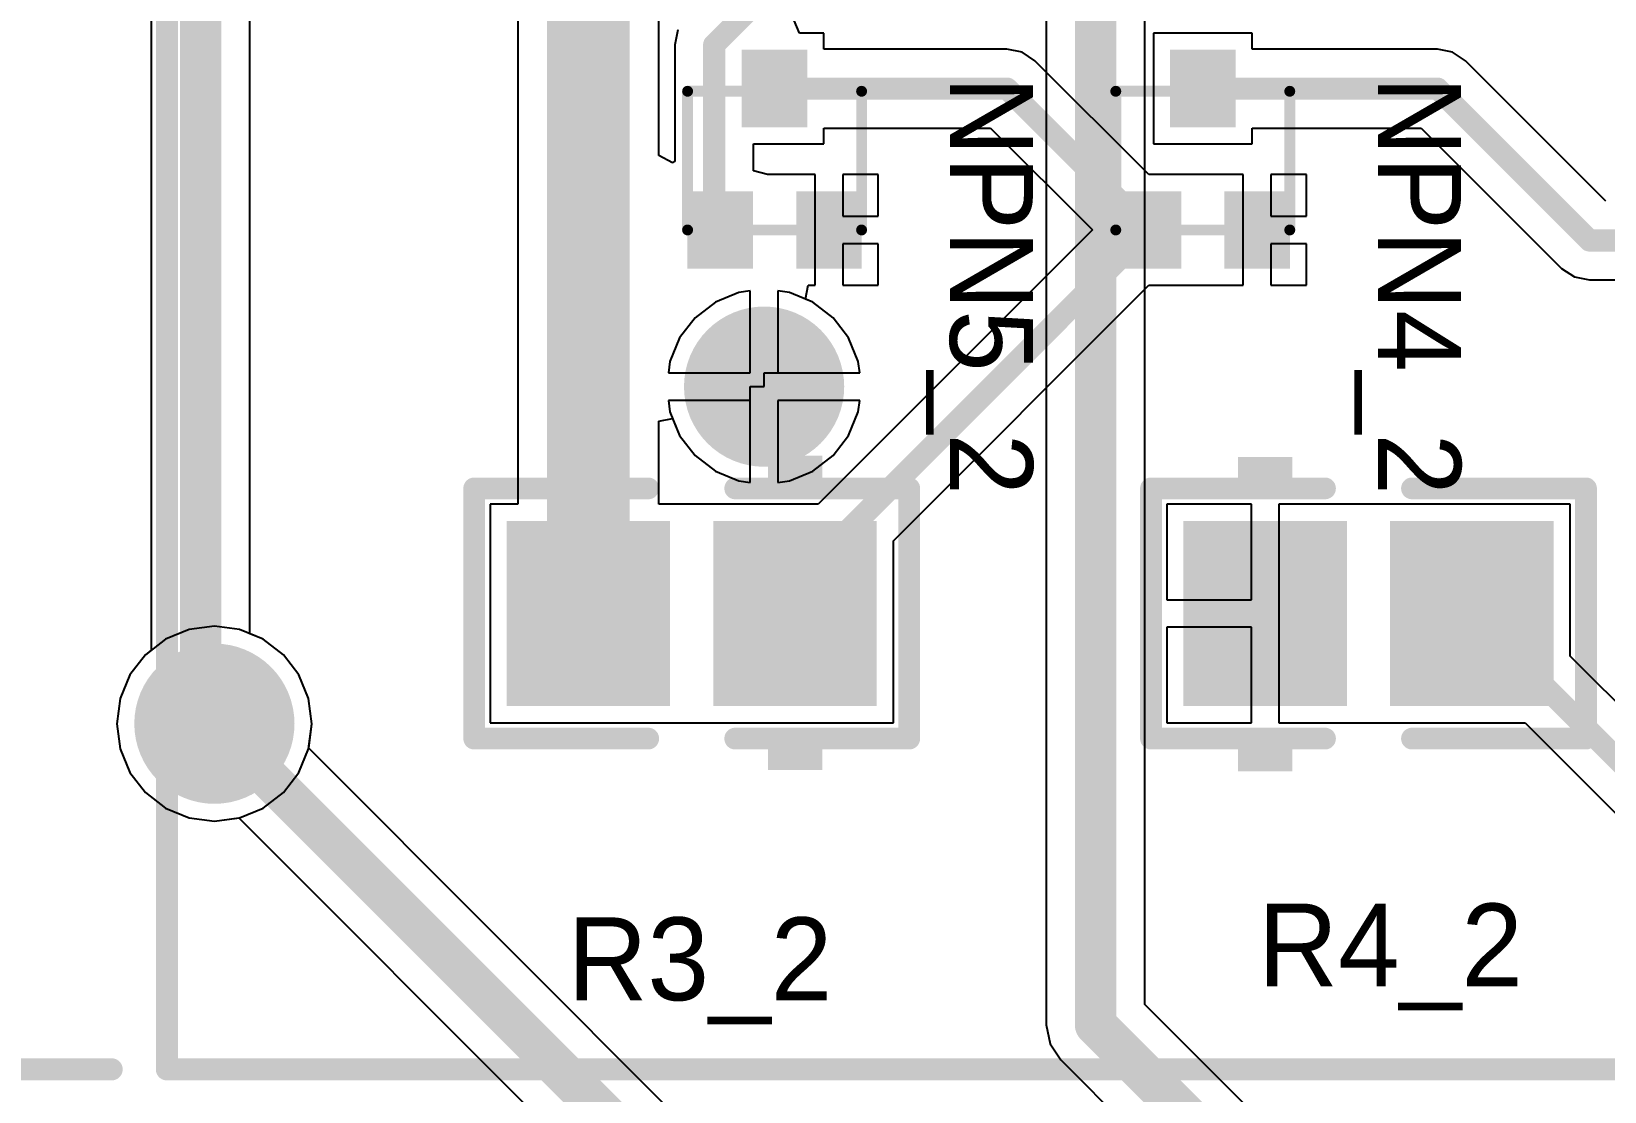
# Model space of a CAD drawing. Header units: millimetres. Extents: x 0.67 to 7.75, y 0.64 to 6.06.
# Drawn here: x 2.979 to 3.548, y 1.162 to 1.546 of the extents above; entities that cross this region are included whole.
import ezdxf

# ---------------------------------------------------------------- set-up
doc = ezdxf.new("R2010")
doc.units = ezdxf.units.MM
doc.header["$MEASUREMENT"] = 0
for name, color, linetype in [('BottomLayer', 5, 'Continuous'), ('BottomSolder', 6, 'Continuous'), ('MultiLayer', 9, 'Continuous'), ('TopLayer', 1, 'Continuous'), ('TopOverlay', 2, 'Continuous'), ('TopPaste', 8, 'Continuous'), ('TopSolder', 216, 'Continuous'), ('ViaHoleLayer', 16, 'Continuous')]:
    doc.layers.add(name, color=color, linetype=linetype)

# ---------------------------------------------------------------- blocks, each defined once
blk = doc.blocks.new('CC2012_0805_69')
at = {"layer": 'TopLayer'}
for points in [[(-0.06299, -0.02953), (-0.01181, -0.02953), (-0.06299, 0.02953), (-0.01181, 0.02953)], [(0.01181, -0.02953), (0.06299, -0.02953), (0.01181, 0.02953), (0.06299, 0.02953)]]:
    blk.add_solid(points, dxfattribs=at)
at = {"layer": 'TopOverlay', "const_width": 0.00787}
for points in [[(-0.07874, -0.04528), (-0.07874, 0.04528)], [(-0.07874, 0.04528), (-0.01575, 0.04528)], [(0.01575, 0.04528), (0.07874, 0.04528)], [(0.07874, -0.04528), (0.07874, 0.04528)], [(-0.07874, -0.04528), (-0.01575, -0.04528)], [(0.01575, -0.04528), (0.07874, -0.04528)]]:
    blk.add_lwpolyline(points, dxfattribs=at)
at = {"layer": 'TopOverlay', "const_width": 0.00394}
for points in [[(-0.08071, 0.04528, 1), (-0.07677, 0.04528, 1)], [(-0.08071, 0.04528, 1), (-0.07677, 0.04528, 1)], [(-0.01772, 0.04528, 1), (-0.01378, 0.04528, 1)], [(0.01378, 0.04528, 1), (0.01772, 0.04528, 1)], [(0.07677, 0.04528, 1), (0.08071, 0.04528, 1)], [(0.07677, 0.04528, 1), (0.08071, 0.04528, 1)], [(-0.08071, -0.04528, 1), (-0.07677, -0.04528, 1)], [(-0.08071, -0.04528, 1), (-0.07677, -0.04528, 1)], [(-0.01772, -0.04528, 1), (-0.01378, -0.04528, 1)], [(0.01378, -0.04528, 1), (0.01772, -0.04528, 1)], [(0.07677, -0.04528, 1), (0.08071, -0.04528, 1)], [(0.07677, -0.04528, 1), (0.08071, -0.04528, 1)]]:
    blk.add_lwpolyline(points, format="xyb", close=True, dxfattribs=at)
at = {"layer": 'TopOverlay'}
for points in [[(-0.04724, 0.04882), (-0.02756, 0.04882), (-0.04724, 0.05669), (-0.02756, 0.05669)], [(-0.04724, -0.05709), (-0.02756, -0.05709), (-0.04724, -0.04921), (-0.02756, -0.04921)]]:
    blk.add_solid(points, dxfattribs=at)
at = {"layer": 'TopPaste'}
for points in [[(-0.06299, -0.02953), (-0.01181, -0.02953), (-0.06299, 0.02953), (-0.01181, 0.02953)], [(0.01181, -0.02953), (0.06299, -0.02953), (0.01181, 0.02953), (0.06299, 0.02953)]]:
    blk.add_solid(points, dxfattribs=at)
at = {"layer": 'TopSolder'}
for points in [[(-0.06699, -0.03353), (-0.00781, -0.03353), (-0.06699, 0.03353), (-0.00781, 0.03353)], [(0.00781, -0.03353), (0.06699, -0.03353), (0.00781, 0.03353), (0.06699, 0.03353)]]:
    blk.add_solid(points, dxfattribs=at)
blk = doc.blocks.new('CC2012_0805_70')
at = {"layer": 'TopLayer'}
for points in [[(-0.06299, -0.02953), (-0.01181, -0.02953), (-0.06299, 0.02953), (-0.01181, 0.02953)], [(0.01181, -0.02953), (0.06299, -0.02953), (0.01181, 0.02953), (0.06299, 0.02953)]]:
    blk.add_solid(points, dxfattribs=at)
at = {"layer": 'TopOverlay', "const_width": 0.00787}
for points in [[(-0.07874, 0.04528), (-0.07874, -0.04528)], [(-0.01575, 0.04528), (-0.07874, 0.04528)], [(0.07874, 0.04528), (0.01575, 0.04528)], [(0.07874, 0.04528), (0.07874, -0.04528)], [(-0.01575, -0.04528), (-0.07874, -0.04528)], [(0.07874, -0.04528), (0.01575, -0.04528)]]:
    blk.add_lwpolyline(points, dxfattribs=at)
at = {"layer": 'TopOverlay', "const_width": 0.00394}
for points in [[(-0.08071, 0.04528, 1), (-0.07677, 0.04528, 1)], [(-0.08071, 0.04528, 1), (-0.07677, 0.04528, 1)], [(-0.01772, 0.04528, 1), (-0.01378, 0.04528, 1)], [(0.01378, 0.04528, 1), (0.01772, 0.04528, 1)], [(0.07677, 0.04528, 1), (0.08071, 0.04528, 1)], [(0.07677, 0.04528, 1), (0.08071, 0.04528, 1)], [(-0.08071, -0.04528, 1), (-0.07677, -0.04528, 1)], [(-0.08071, -0.04528, 1), (-0.07677, -0.04528, 1)], [(-0.01772, -0.04528, 1), (-0.01378, -0.04528, 1)], [(0.01378, -0.04528, 1), (0.01772, -0.04528, 1)], [(0.07677, -0.04528, 1), (0.08071, -0.04528, 1)], [(0.07677, -0.04528, 1), (0.08071, -0.04528, 1)]]:
    blk.add_lwpolyline(points, format="xyb", close=True, dxfattribs=at)
at = {"layer": 'TopOverlay'}
for points in [[(-0.04724, 0.04882), (-0.02756, 0.04882), (-0.04724, 0.05669), (-0.02756, 0.05669)], [(-0.04724, -0.05709), (-0.02756, -0.05709), (-0.04724, -0.04921), (-0.02756, -0.04921)]]:
    blk.add_solid(points, dxfattribs=at)
at = {"layer": 'TopPaste'}
for points in [[(-0.06299, -0.02953), (-0.01181, -0.02953), (-0.06299, 0.02953), (-0.01181, 0.02953)], [(0.01181, -0.02953), (0.06299, -0.02953), (0.01181, 0.02953), (0.06299, 0.02953)]]:
    blk.add_solid(points, dxfattribs=at)
at = {"layer": 'TopSolder'}
for points in [[(-0.06699, -0.03353), (-0.00781, -0.03353), (-0.06699, 0.03353), (-0.00781, 0.03353)], [(0.00781, -0.03353), (0.06699, -0.03353), (0.00781, 0.03353), (0.06699, 0.03353)]]:
    blk.add_solid(points, dxfattribs=at)
blk = doc.blocks.new('MMBT3904T_73')
at = {"layer": 'TopLayer'}
for points in [[(0.00787, -0.01004), (0.00787, 0.01004), (-0.00787, -0.01004), (-0.00787, 0.01004)], [(-0.01181, -0.06122), (-0.01181, -0.04114), (-0.02756, -0.06122), (-0.02756, -0.04114)], [(0.02756, -0.06122), (0.02756, -0.04114), (0.01181, -0.06122), (0.01181, -0.04114)]]:
    blk.add_solid(points, dxfattribs=at)
at = {"layer": 'TopOverlay', "const_width": 0.00394}
for points in [[(-0.0315, -0.00098), (0.0315, -0.00098)], [(-0.0315, -0.05118), (-0.0315, -0.00098)], [(0.0315, -0.05118), (0.0315, -0.00098)], [(-0.0315, -0.05118), (0.0315, -0.05118)]]:
    blk.add_lwpolyline(points, dxfattribs=at)
at = {"layer": 'TopOverlay', "const_width": 0.00197}
for points in [[(-0.03248, -0.00098, 1), (-0.03051, -0.00098, 1)], [(-0.03248, -0.00098, 1), (-0.03051, -0.00098, 1)], [(0.03051, -0.00098, 1), (0.03248, -0.00098, 1)], [(0.03051, -0.00098, 1), (0.03248, -0.00098, 1)], [(-0.03248, -0.05118, 1), (-0.03051, -0.05118, 1)], [(-0.03248, -0.05118, 1), (-0.03051, -0.05118, 1)], [(0.03051, -0.05118, 1), (0.03248, -0.05118, 1)], [(0.03051, -0.05118, 1), (0.03248, -0.05118, 1)]]:
    blk.add_lwpolyline(points, format="xyb", close=True, dxfattribs=at)
at = {"layer": 'TopPaste'}
for points in [[(0.00787, -0.01004), (0.00787, 0.01004), (-0.00787, -0.01004), (-0.00787, 0.01004)], [(-0.01181, -0.06122), (-0.01181, -0.04114), (-0.02756, -0.06122), (-0.02756, -0.04114)], [(0.02756, -0.06122), (0.02756, -0.04114), (0.01181, -0.06122), (0.01181, -0.04114)]]:
    blk.add_solid(points, dxfattribs=at)
at = {"layer": 'TopSolder'}
for points in [[(0.01187, -0.01404), (0.01187, 0.01404), (-0.01187, -0.01404), (-0.01187, 0.01404)], [(-0.00781, -0.06522), (-0.00781, -0.03714), (-0.03156, -0.06522), (-0.03156, -0.03714)], [(0.03156, -0.06522), (0.03156, -0.03714), (0.00781, -0.06522), (0.00781, -0.03714)]]:
    blk.add_solid(points, dxfattribs=at)
blk = doc.blocks.new('MMBT3904T_74')
at = {"layer": 'TopLayer'}
for points in [[(0.00787, -0.01004), (0.00787, 0.01004), (-0.00787, -0.01004), (-0.00787, 0.01004)], [(-0.01181, -0.06122), (-0.01181, -0.04114), (-0.02756, -0.06122), (-0.02756, -0.04114)], [(0.02756, -0.06122), (0.02756, -0.04114), (0.01181, -0.06122), (0.01181, -0.04114)]]:
    blk.add_solid(points, dxfattribs=at)
at = {"layer": 'TopOverlay', "const_width": 0.00394}
for points in [[(-0.0315, -0.00098), (0.0315, -0.00098)], [(-0.0315, -0.05118), (-0.0315, -0.00098)], [(0.0315, -0.05118), (0.0315, -0.00098)], [(-0.0315, -0.05118), (0.0315, -0.05118)]]:
    blk.add_lwpolyline(points, dxfattribs=at)
at = {"layer": 'TopOverlay', "const_width": 0.00197}
for points in [[(-0.03248, -0.00098, 1), (-0.03051, -0.00098, 1)], [(-0.03248, -0.00098, 1), (-0.03051, -0.00098, 1)], [(0.03051, -0.00098, 1), (0.03248, -0.00098, 1)], [(0.03051, -0.00098, 1), (0.03248, -0.00098, 1)], [(-0.03248, -0.05118, 1), (-0.03051, -0.05118, 1)], [(-0.03248, -0.05118, 1), (-0.03051, -0.05118, 1)], [(0.03051, -0.05118, 1), (0.03248, -0.05118, 1)], [(0.03051, -0.05118, 1), (0.03248, -0.05118, 1)]]:
    blk.add_lwpolyline(points, format="xyb", close=True, dxfattribs=at)
at = {"layer": 'TopPaste'}
for points in [[(0.00787, -0.01004), (0.00787, 0.01004), (-0.00787, -0.01004), (-0.00787, 0.01004)], [(-0.01181, -0.06122), (-0.01181, -0.04114), (-0.02756, -0.06122), (-0.02756, -0.04114)], [(0.02756, -0.06122), (0.02756, -0.04114), (0.01181, -0.06122), (0.01181, -0.04114)]]:
    blk.add_solid(points, dxfattribs=at)
at = {"layer": 'TopSolder'}
for points in [[(0.01187, -0.01404), (0.01187, 0.01404), (-0.01187, -0.01404), (-0.01187, 0.01404)], [(-0.00781, -0.06522), (-0.00781, -0.03714), (-0.03156, -0.06522), (-0.03156, -0.03714)], [(0.03156, -0.06522), (0.03156, -0.03714), (0.00781, -0.06522), (0.00781, -0.03714)]]:
    blk.add_solid(points, dxfattribs=at)

msp = doc.modelspace()

# ---------------------------------------------------------------- linework, layer by layer
at = {"layer": 'BottomLayer'}
for p, q in [((3.34616, 1.7042), (3.34616, 1.186)), ((3.38184, 1.19339), (3.38184, 1.69681)), ((3.22635, 1.44757), (3.21904, 1.44196)), ((3.23486, 1.4511), (3.22635, 1.44757)), ((3.239, 1.45164), (3.23486, 1.4511)), ((3.239, 1.422), (3.239, 1.45164)), ((3.25314, 1.4511), (3.249, 1.45164)), ((3.249, 1.45164), (3.249, 1.422)), ((3.26165, 1.44757), (3.25314, 1.4511)), ((3.26896, 1.44196), (3.26165, 1.44757)), ((3.21904, 1.44196), (3.21343, 1.43465)), ((3.27457, 1.43465), (3.26896, 1.44196)), ((3.21343, 1.43465), (3.2099, 1.42614)), ((3.2781, 1.42614), (3.27457, 1.43465)), ((3.2099, 1.42614), (3.20936, 1.422)), ((3.27864, 1.422), (3.2781, 1.42614)), ((3.20936, 1.422), (3.239, 1.422)), ((3.249, 1.422), (3.27864, 1.422)), ((3.239, 1.412), (3.20936, 1.412)), ((3.20936, 1.412), (3.2099, 1.40786)), ((3.2099, 1.40786), (3.21343, 1.39935)), ((3.239, 1.38236), (3.239, 1.412)), ((3.27864, 1.412), (3.249, 1.412)), ((3.249, 1.412), (3.249, 1.38236)), ((3.27457, 1.39935), (3.2781, 1.40786)), ((3.2781, 1.40786), (3.27864, 1.412)), ((3.21343, 1.39935), (3.21904, 1.39204)), ((3.26896, 1.39204), (3.27457, 1.39935)), ((3.21904, 1.39204), (3.22635, 1.38643)), ((3.26165, 1.38643), (3.26896, 1.39204)), ((3.22635, 1.38643), (3.23486, 1.3829)), ((3.25314, 1.3829), (3.26165, 1.38643)), ((3.23486, 1.3829), (3.239, 1.38236)), ((3.249, 1.38236), (3.25314, 1.3829)), ((3.03586, 1.3291), (3.02735, 1.32557)), ((3.045, 1.3303), (3.03586, 1.3291)), ((3.05414, 1.3291), (3.045, 1.3303)), ((3.06265, 1.32557), (3.05414, 1.3291)), ((3.02735, 1.32557), (3.02004, 1.31996)), ((3.06996, 1.31996), (3.06265, 1.32557)), ((3.02004, 1.31996), (3.01443, 1.31265)), ((3.07557, 1.31265), (3.06996, 1.31996)), ((3.01443, 1.31265), (3.0109, 1.30414)), ((3.0791, 1.30414), (3.07557, 1.31265)), ((3.0109, 1.30414), (3.0097, 1.295)), ((3.0803, 1.295), (3.0791, 1.30414)), ((3.0097, 1.295), (3.0109, 1.28586)), ((3.07913, 1.2861), (3.0803, 1.295)), ((3.0109, 1.28586), (3.01443, 1.27735)), ((3.36739, 0.99784), (3.07913, 1.2861)), ((3.01443, 1.27735), (3.02004, 1.27004)), ((3.02004, 1.27004), (3.02735, 1.26443)), ((3.02735, 1.26443), (3.03586, 1.2609)), ((3.03586, 1.2609), (3.045, 1.2597)), ((3.045, 1.2597), (3.0539, 1.26087)), ((3.0539, 1.26087), (3.34738, 0.96738)), ((3.53689, 1.03834), (3.38184, 1.19339)), ((3.34616, 1.186), (3.34752, 1.17917)), ((3.34752, 1.17917), (3.35138, 1.17338)), ((3.35138, 1.17338), (3.51688, 1.00788))]:
    msp.add_line(p, q, dxfattribs=at)
at = {"layer": 'BottomLayer', "const_width": 0.015}
for points in [[(3.364, 1.186), (3.364, 1.7042)], [(3.04, 1.3), (3.36, 0.98)], [(3.364, 1.186), (3.5295, 1.0205)]]:
    msp.add_lwpolyline(points, dxfattribs=at)
at = {"layer": 'BottomLayer'}
for points, const_width in [([(3.2315, 1.417, 1), (3.2565, 1.417, 1)], 0.025), ([(3.0325, 1.295, 1), (3.0575, 1.295, 1)], 0.025), ([(3.03625, 1.3, 1), (3.04375, 1.3, 1)], 0.0075), ([(3.36025, 1.186, 1), (3.36775, 1.186, 1)], 0.0075), ([(3.36025, 1.186, 1), (3.36775, 1.186, 1)], 0.0075)]:
    msp.add_lwpolyline(points, format="xyb", close=True, dxfattribs=dict(at, const_width=const_width))
at = {"layer": 'BottomSolder', "const_width": 0.029}
for points in [[(3.2295, 1.417, 1), (3.2585, 1.417, 1)], [(3.0305, 1.295, 1), (3.0595, 1.295, 1)]]:
    msp.add_lwpolyline(points, format="xyb", close=True, dxfattribs=at)
at = {"layer": 'MultiLayer', "const_width": 0.025}
for points in [[(3.2315, 1.417, 1), (3.2565, 1.417, 1)], [(3.0325, 1.295, 1), (3.0575, 1.295, 1)]]:
    msp.add_lwpolyline(points, format="xyb", close=True, dxfattribs=at)
at = {"layer": 'TopLayer'}
for p, q in [((3.02216, 2.51983), (3.02216, 1.32159)), ((3.05784, 1.32756), (3.05784, 2.26042)), ((3.1549, 1.62009), (3.1549, 1.37441)), ((3.20588, 1.50061), (3.20588, 1.60189)), ((3.25684, 1.54493), (3.25493, 1.54954)), ((3.21273, 1.54619), (3.21165, 1.54072)), ((3.26567, 1.54493), (3.25684, 1.54493)), ((3.26567, 1.53916), (3.26567, 1.54493)), ((3.42067, 1.54493), (3.38492, 1.54493)), ((3.38492, 1.54493), (3.38492, 1.50485)), ((3.42067, 1.53916), (3.42067, 1.54493)), ((3.21165, 1.54072), (3.21165, 1.54072)), ((3.21165, 1.54072), (3.21165, 1.49855)), ((3.33193, 1.53916), (3.26567, 1.53916)), ((3.33739, 1.53807), (3.33193, 1.53916)), ((3.33193, 1.53916), (3.33193, 1.53916)), ((3.34202, 1.53498), (3.33739, 1.53807)), ((3.48779, 1.53916), (3.42067, 1.53916)), ((3.4878, 1.53916), (3.48779, 1.53916)), ((3.49326, 1.53807), (3.4878, 1.53916)), ((3.49789, 1.53498), (3.49326, 1.53807)), ((3.38326, 1.49374), (3.34202, 1.53498)), ((3.54871, 1.48416), (3.49789, 1.53498)), ((3.26567, 1.50485), (3.26567, 1.51061)), ((3.26567, 1.51061), (3.32602, 1.51061)), ((3.32602, 1.51061), (3.36292, 1.4737)), ((3.42067, 1.50485), (3.42067, 1.51061)), ((3.42067, 1.51061), (3.48188, 1.51061)), ((3.48188, 1.51061), (3.5327, 1.45979)), ((3.2402, 1.49517), (3.2402, 1.50485)), ((3.2402, 1.50485), (3.26567, 1.50485)), ((3.38492, 1.50485), (3.42067, 1.50485)), ((3.21088, 1.49801), (3.20588, 1.50061)), ((3.21165, 1.49855), (3.21088, 1.49801)), ((3.2452, 1.49374), (3.2402, 1.49517)), ((3.24961, 1.49374), (3.2452, 1.49374)), ((3.25098, 1.49374), (3.24961, 1.49374)), ((3.26248, 1.49374), (3.25098, 1.49374)), ((3.26248, 1.4737), (3.26248, 1.49374)), ((3.28535, 1.49374), (3.27248, 1.49374)), ((3.27248, 1.49374), (3.27248, 1.4787)), ((3.28535, 1.4787), (3.28535, 1.49374)), ((3.39961, 1.49374), (3.38326, 1.49374)), ((3.40098, 1.49374), (3.39961, 1.49374)), ((3.40461, 1.49374), (3.40098, 1.49374)), ((3.40598, 1.49374), (3.40461, 1.49374)), ((3.41748, 1.49374), (3.40598, 1.49374)), ((3.41748, 1.4737), (3.41748, 1.49374)), ((3.44035, 1.49374), (3.42748, 1.49374)), ((3.42748, 1.49374), (3.42748, 1.4787)), ((3.44035, 1.4787), (3.44035, 1.49374)), ((3.27248, 1.4787), (3.28535, 1.4787)), ((3.42748, 1.4787), (3.44035, 1.4787)), ((3.26248, 1.45367), (3.26248, 1.4737)), ((3.36292, 1.4737), (3.26363, 1.37441)), ((3.41748, 1.45367), (3.41748, 1.4737)), ((3.28535, 1.4687), (3.27248, 1.4687)), ((3.27248, 1.4687), (3.27248, 1.45367)), ((3.28535, 1.45367), (3.28535, 1.4687)), ((3.44035, 1.4687), (3.42748, 1.4687)), ((3.42748, 1.4687), (3.42748, 1.45367)), ((3.44035, 1.45367), (3.44035, 1.4687)), ((3.5327, 1.45979), (3.5327, 1.45979)), ((3.5327, 1.45979), (3.53733, 1.4567)), ((3.25901, 1.44867), (3.26001, 1.45367)), ((3.26001, 1.45367), (3.26248, 1.45367)), ((3.27248, 1.45367), (3.28535, 1.45367)), ((3.29079, 1.36119), (3.38326, 1.45367)), ((3.38326, 1.45367), (3.39961, 1.45367)), ((3.39961, 1.45367), (3.40098, 1.45367)), ((3.40098, 1.45367), (3.40461, 1.45367)), ((3.40461, 1.45367), (3.40598, 1.45367)), ((3.40598, 1.45367), (3.41748, 1.45367)), ((3.42748, 1.45367), (3.44035, 1.45367)), ((3.53733, 1.4567), (3.5428, 1.45561)), ((3.5428, 1.45561), (3.6148, 1.45561)), ((3.26165, 1.44757), (3.25901, 1.44867)), ((3.26896, 1.44196), (3.26165, 1.44757)), ((3.27457, 1.43465), (3.26896, 1.44196)), ((3.2781, 1.42614), (3.27457, 1.43465)), ((3.27864, 1.422), (3.2781, 1.42614)), ((3.244, 1.417), (3.244, 1.422)), ((3.244, 1.422), (3.27864, 1.422)), ((3.239, 1.38236), (3.239, 1.417)), ((3.239, 1.417), (3.244, 1.417)), ((3.27864, 1.412), (3.249, 1.412)), ((3.249, 1.412), (3.249, 1.38236)), ((3.27457, 1.39935), (3.2781, 1.40786)), ((3.2781, 1.40786), (3.27864, 1.412)), ((3.20588, 1.4045), (3.21088, 1.40549)), ((3.20588, 1.37441), (3.20588, 1.4045)), ((3.21088, 1.40549), (3.21343, 1.39935)), ((3.21343, 1.39935), (3.21904, 1.39204)), ((3.26896, 1.39204), (3.27457, 1.39935)), ((3.21904, 1.39204), (3.22635, 1.38643)), ((3.26165, 1.38643), (3.26896, 1.39204)), ((3.22635, 1.38643), (3.23486, 1.3829)), ((3.25314, 1.3829), (3.26165, 1.38643)), ((3.23486, 1.3829), (3.239, 1.38236)), ((3.249, 1.38236), (3.25314, 1.3829)), ((3.1549, 1.37441), (3.1448, 1.37441)), ((3.1448, 1.37441), (3.1448, 1.29536)), ((3.21461, 1.37441), (3.20588, 1.37441)), ((3.21598, 1.37441), (3.21461, 1.37441)), ((3.21961, 1.37441), (3.21598, 1.37441)), ((3.22098, 1.37441), (3.21961, 1.37441)), ((3.26363, 1.37441), (3.22098, 1.37441)), ((3.42039, 1.37441), (3.3898, 1.37441)), ((3.3898, 1.37441), (3.3898, 1.33989)), ((3.42039, 1.33989), (3.42039, 1.37441)), ((3.45961, 1.37441), (3.43039, 1.37441)), ((3.43039, 1.37441), (3.43039, 1.33489)), ((3.46098, 1.37441), (3.45961, 1.37441)), ((3.46461, 1.37441), (3.46098, 1.37441)), ((3.46598, 1.37441), (3.46461, 1.37441)), ((3.53579, 1.37441), (3.46598, 1.37441)), ((3.53579, 1.31948), (3.53579, 1.37441)), ((3.29079, 1.29536), (3.29079, 1.36119)), ((3.3898, 1.33989), (3.42039, 1.33989)), ((3.43039, 1.33489), (3.43039, 1.29536)), ((3.06265, 1.32557), (3.05784, 1.32756)), ((3.42039, 1.32989), (3.3898, 1.32989)), ((3.3898, 1.32989), (3.3898, 1.29536)), ((3.42039, 1.29536), (3.42039, 1.32989)), ((3.02216, 1.32159), (3.02004, 1.31996)), ((3.06996, 1.31996), (3.06265, 1.32557)), ((3.02004, 1.31996), (3.01443, 1.31265)), ((3.07557, 1.31265), (3.06996, 1.31996)), ((3.57611, 1.27916), (3.53579, 1.31948)), ((3.01443, 1.31265), (3.0109, 1.30414)), ((3.0791, 1.30414), (3.07557, 1.31265)), ((3.0109, 1.30414), (3.0097, 1.295)), ((3.0803, 1.295), (3.0791, 1.30414)), ((3.0097, 1.295), (3.0109, 1.28586)), ((3.0791, 1.28586), (3.0803, 1.295)), ((3.1448, 1.29536), (3.21461, 1.29536)), ((3.21461, 1.29536), (3.21598, 1.29536)), ((3.21598, 1.29536), (3.21961, 1.29536)), ((3.21961, 1.29536), (3.22098, 1.29536)), ((3.22098, 1.29536), (3.29079, 1.29536)), ((3.3898, 1.29536), (3.42039, 1.29536)), ((3.43039, 1.29536), (3.45961, 1.29536)), ((3.45961, 1.29536), (3.46098, 1.29536)), ((3.46098, 1.29536), (3.46461, 1.29536)), ((3.46461, 1.29536), (3.46598, 1.29536)), ((3.46598, 1.29536), (3.51954, 1.29536)), ((3.51954, 1.29536), (3.5601, 1.25479)), ((3.0109, 1.28586), (3.01443, 1.27735)), ((3.07557, 1.27735), (3.0791, 1.28586)), ((3.01443, 1.27735), (3.02004, 1.27004)), ((3.06996, 1.27004), (3.07557, 1.27735)), ((3.02004, 1.27004), (3.02735, 1.26443)), ((3.06265, 1.26443), (3.06996, 1.27004)), ((3.02735, 1.26443), (3.03586, 1.2609)), ((3.05414, 1.2609), (3.06265, 1.26443)), ((3.03586, 1.2609), (3.045, 1.2597)), ((3.045, 1.2597), (3.05414, 1.2609))]:
    msp.add_line(p, q, dxfattribs=at)
for points, const_width in [([(3.04, 1.3), (3.04, 2.52723)], 0.015), ([(3.22592, 1.54072), (3.39748, 1.71229)], 0.008), ([(3.18039, 1.33489), (3.18039, 1.62009)], 0.03), ([(3.22592, 1.47589), (3.22592, 1.54072)], 0.008), ([(3.2478, 1.52489), (3.33193, 1.52489)], 0.008), ([(3.33193, 1.52489), (3.38311, 1.4737)], 0.008), ([(3.4028, 1.52489), (3.4878, 1.52489)], 0.008), ([(3.4878, 1.52489), (3.5428, 1.46989)], 0.008), ([(3.22592, 1.47589), (3.22811, 1.4737)], 0.008), ([(3.2552, 1.34579), (3.38311, 1.4737)], 0.008), ([(3.5428, 1.46989), (3.67531, 1.46989)], 0.008), ([(3.2552, 1.33489), (3.2552, 1.34579)], 0.008), ([(3.5002, 1.33489), (3.5702, 1.26489)], 0.008), ([(3.04, 1.3), (3.045, 1.295)], 0.015)]:
    msp.add_lwpolyline(points, dxfattribs=dict(at, const_width=const_width))
for points, const_width in [([(3.22392, 1.54072, 1), (3.22792, 1.54072, 1)], 0.004), ([(3.22392, 1.54072, 1), (3.22792, 1.54072, 1)], 0.004), ([(3.2458, 1.52489, 1), (3.2498, 1.52489, 1)], 0.004), ([(3.32993, 1.52489, 1), (3.33393, 1.52489, 1)], 0.004), ([(3.32993, 1.52489, 1), (3.33393, 1.52489, 1)], 0.004), ([(3.4008, 1.52489, 1), (3.4048, 1.52489, 1)], 0.004), ([(3.4858, 1.52489, 1), (3.4898, 1.52489, 1)], 0.004), ([(3.4858, 1.52489, 1), (3.4898, 1.52489, 1)], 0.004), ([(3.22392, 1.47589, 1), (3.22792, 1.47589, 1)], 0.004), ([(3.22392, 1.47589, 1), (3.22792, 1.47589, 1)], 0.004), ([(3.22611, 1.4737, 1), (3.23011, 1.4737, 1)], 0.004), ([(3.38111, 1.4737, 1), (3.38511, 1.4737, 1)], 0.004), ([(3.38111, 1.4737, 1), (3.38511, 1.4737, 1)], 0.004), ([(3.5408, 1.46989, 1), (3.5448, 1.46989, 1)], 0.004), ([(3.5408, 1.46989, 1), (3.5448, 1.46989, 1)], 0.004), ([(3.2315, 1.417, 1), (3.2565, 1.417, 1)], 0.025), ([(3.17289, 1.33489, 1), (3.18789, 1.33489, 1)], 0.015), ([(3.2532, 1.34579, 1), (3.2572, 1.34579, 1)], 0.004), ([(3.2532, 1.34579, 1), (3.2572, 1.34579, 1)], 0.004), ([(3.2532, 1.33489, 1), (3.2572, 1.33489, 1)], 0.004), ([(3.4982, 1.33489, 1), (3.5022, 1.33489, 1)], 0.004), ([(3.0325, 1.295, 1), (3.0575, 1.295, 1)], 0.025), ([(3.03625, 1.3, 1), (3.04375, 1.3, 1)], 0.0075), ([(3.03625, 1.3, 1), (3.04375, 1.3, 1)], 0.0075), ([(3.04125, 1.295, 1), (3.04875, 1.295, 1)], 0.0075)]:
    msp.add_lwpolyline(points, format="xyb", close=True, dxfattribs=dict(at, const_width=const_width))
at = {"layer": 'TopOverlay', "const_width": 0.008}
for points in [[(3.0278, 1.16989), (3.0278, 2.57489)], [(2.9428, 1.16989), (3.0078, 1.16989)], [(3.0278, 1.16989), (3.9428, 1.16989)]]:
    msp.add_lwpolyline(points, dxfattribs=at)
at = {"layer": 'TopOverlay', "const_width": 0.004}
for points in [[(3.0058, 1.16989, 1), (3.0098, 1.16989, 1)], [(3.0258, 1.16989, 1), (3.0298, 1.16989, 1)], [(3.0258, 1.16989, 1), (3.0298, 1.16989, 1)]]:
    msp.add_lwpolyline(points, format="xyb", close=True, dxfattribs=at)
at = {"layer": 'TopSolder', "const_width": 0.029}
for points in [[(3.2295, 1.417, 1), (3.2585, 1.417, 1)], [(3.0305, 1.295, 1), (3.0595, 1.295, 1)]]:
    msp.add_lwpolyline(points, format="xyb", close=True, dxfattribs=at)
at = {"layer": 'ViaHoleLayer', "const_width": 0.014}
for points in [[(3.237, 1.417, 1), (3.251, 1.417, 1)], [(3.038, 1.295, 1), (3.052, 1.295, 1)]]:
    msp.add_lwpolyline(points, format="xyb", close=True, dxfattribs=at)

# ---------------------------------------------------------------- block references
for name, p, rotation in [('MMBT3904T_73', (3.2478, 1.52489), 360), ('MMBT3904T_74', (3.4028, 1.52489), 360), ('CC2012_0805_70', (3.2178, 1.33489), 180)]:
    msp.add_blockref(name, p, dxfattribs=dict(rotation=rotation))
msp.add_blockref('CC2012_0805_69', (3.4628, 1.33489))

# ---------------------------------------------------------------- texts
at = {"layer": 'TopOverlay'}
for s, p in [('NPN5_2', (3.3113, 1.52939)), ('NPN4_2', (3.4663, 1.52939))]:
    msp.add_text(s, height=0.03, rotation=270, dxfattribs=at).set_placement(p)
for s, p in [('R4_2', (3.4228, 1.19989)), ('R3_2', (3.1728, 1.19489))]:
    msp.add_text(s, height=0.03, dxfattribs=at).set_placement(p)

doc.saveas('drawing.dxf')
